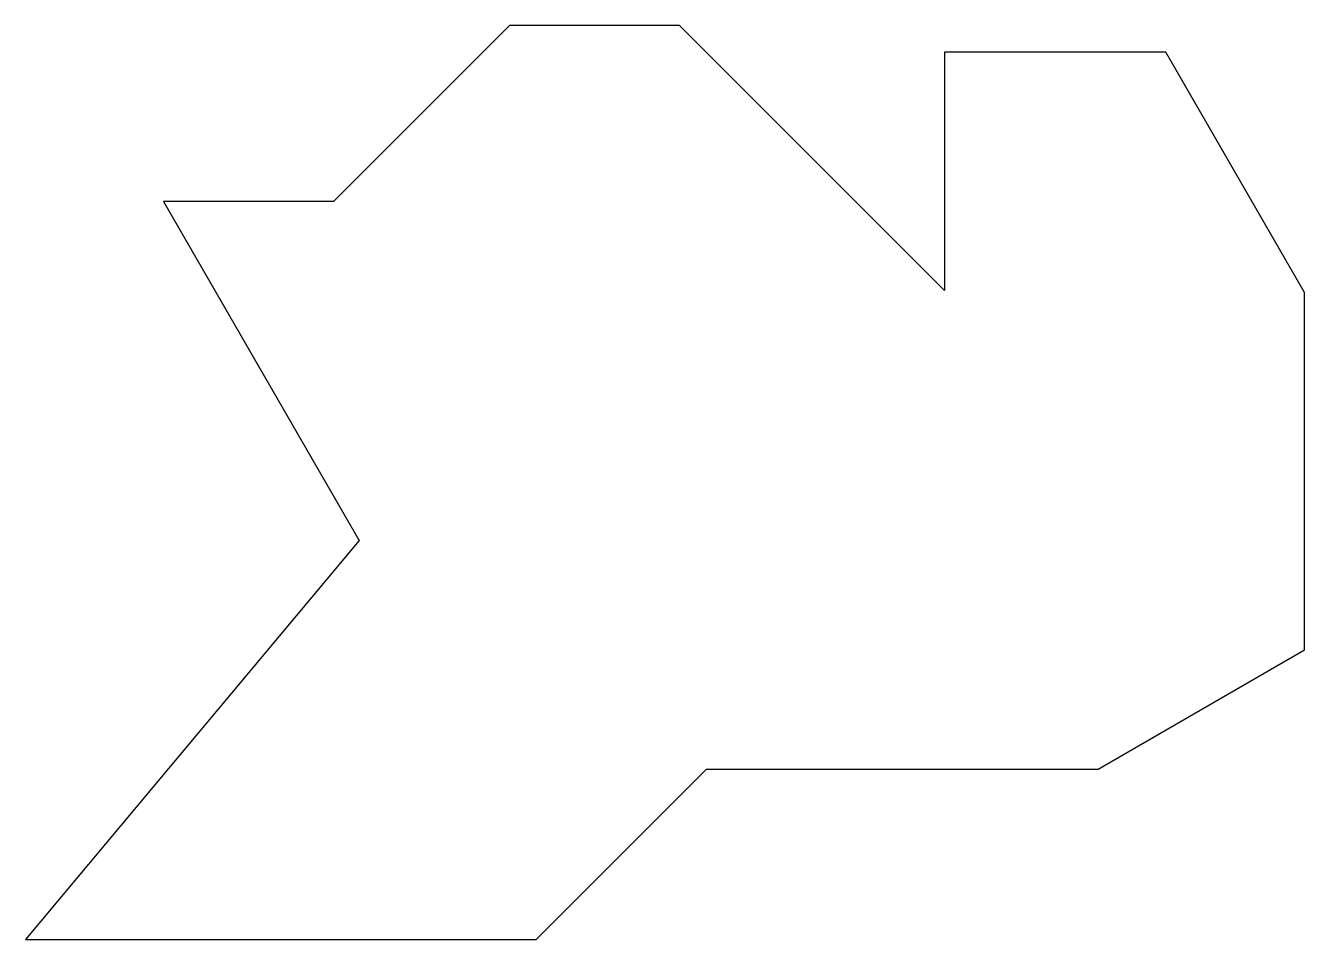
# Model space of a CAD drawing. Header units: inches. Extents: x 10 to 85.1, y 10 to 63.7.
import ezdxf

# ---------------------------------------------------------------- set-up
doc = ezdxf.new("R2010")
doc.units = ezdxf.units.IN
doc.header["$LTSCALE"] = 10
doc.header["$MEASUREMENT"] = 0
doc.layers.add('BLU', color=5, linetype='Continuous', lineweight=30)

msp = doc.modelspace()

# ---------------------------------------------------------------- linework, layer by layer
at = {"layer": 'BLU'}
for p, q in [((38.418, 63.673), (28.094, 53.349)), ((48.418, 63.673), (38.418, 63.673)), ((63.974, 48.116), (48.418, 63.673)), ((76.974, 62.116), (63.974, 62.116)), ((63.974, 62.116), (63.974, 48.116)), ((85.124, 48), (76.974, 62.116)), ((28.094, 53.349), (18.094, 53.349)), ((18.094, 53.349), (29.594, 33.43)), ((85.124, 27), (85.124, 48)), ((29.594, 33.43), (10, 10)), ((73, 20), (85.124, 27)), ((40, 10), (50, 20)), ((50, 20), (73, 20)), ((10, 10), (40, 10))]:
    msp.add_line(p, q, dxfattribs=at)

doc.saveas('drawing.dxf')
